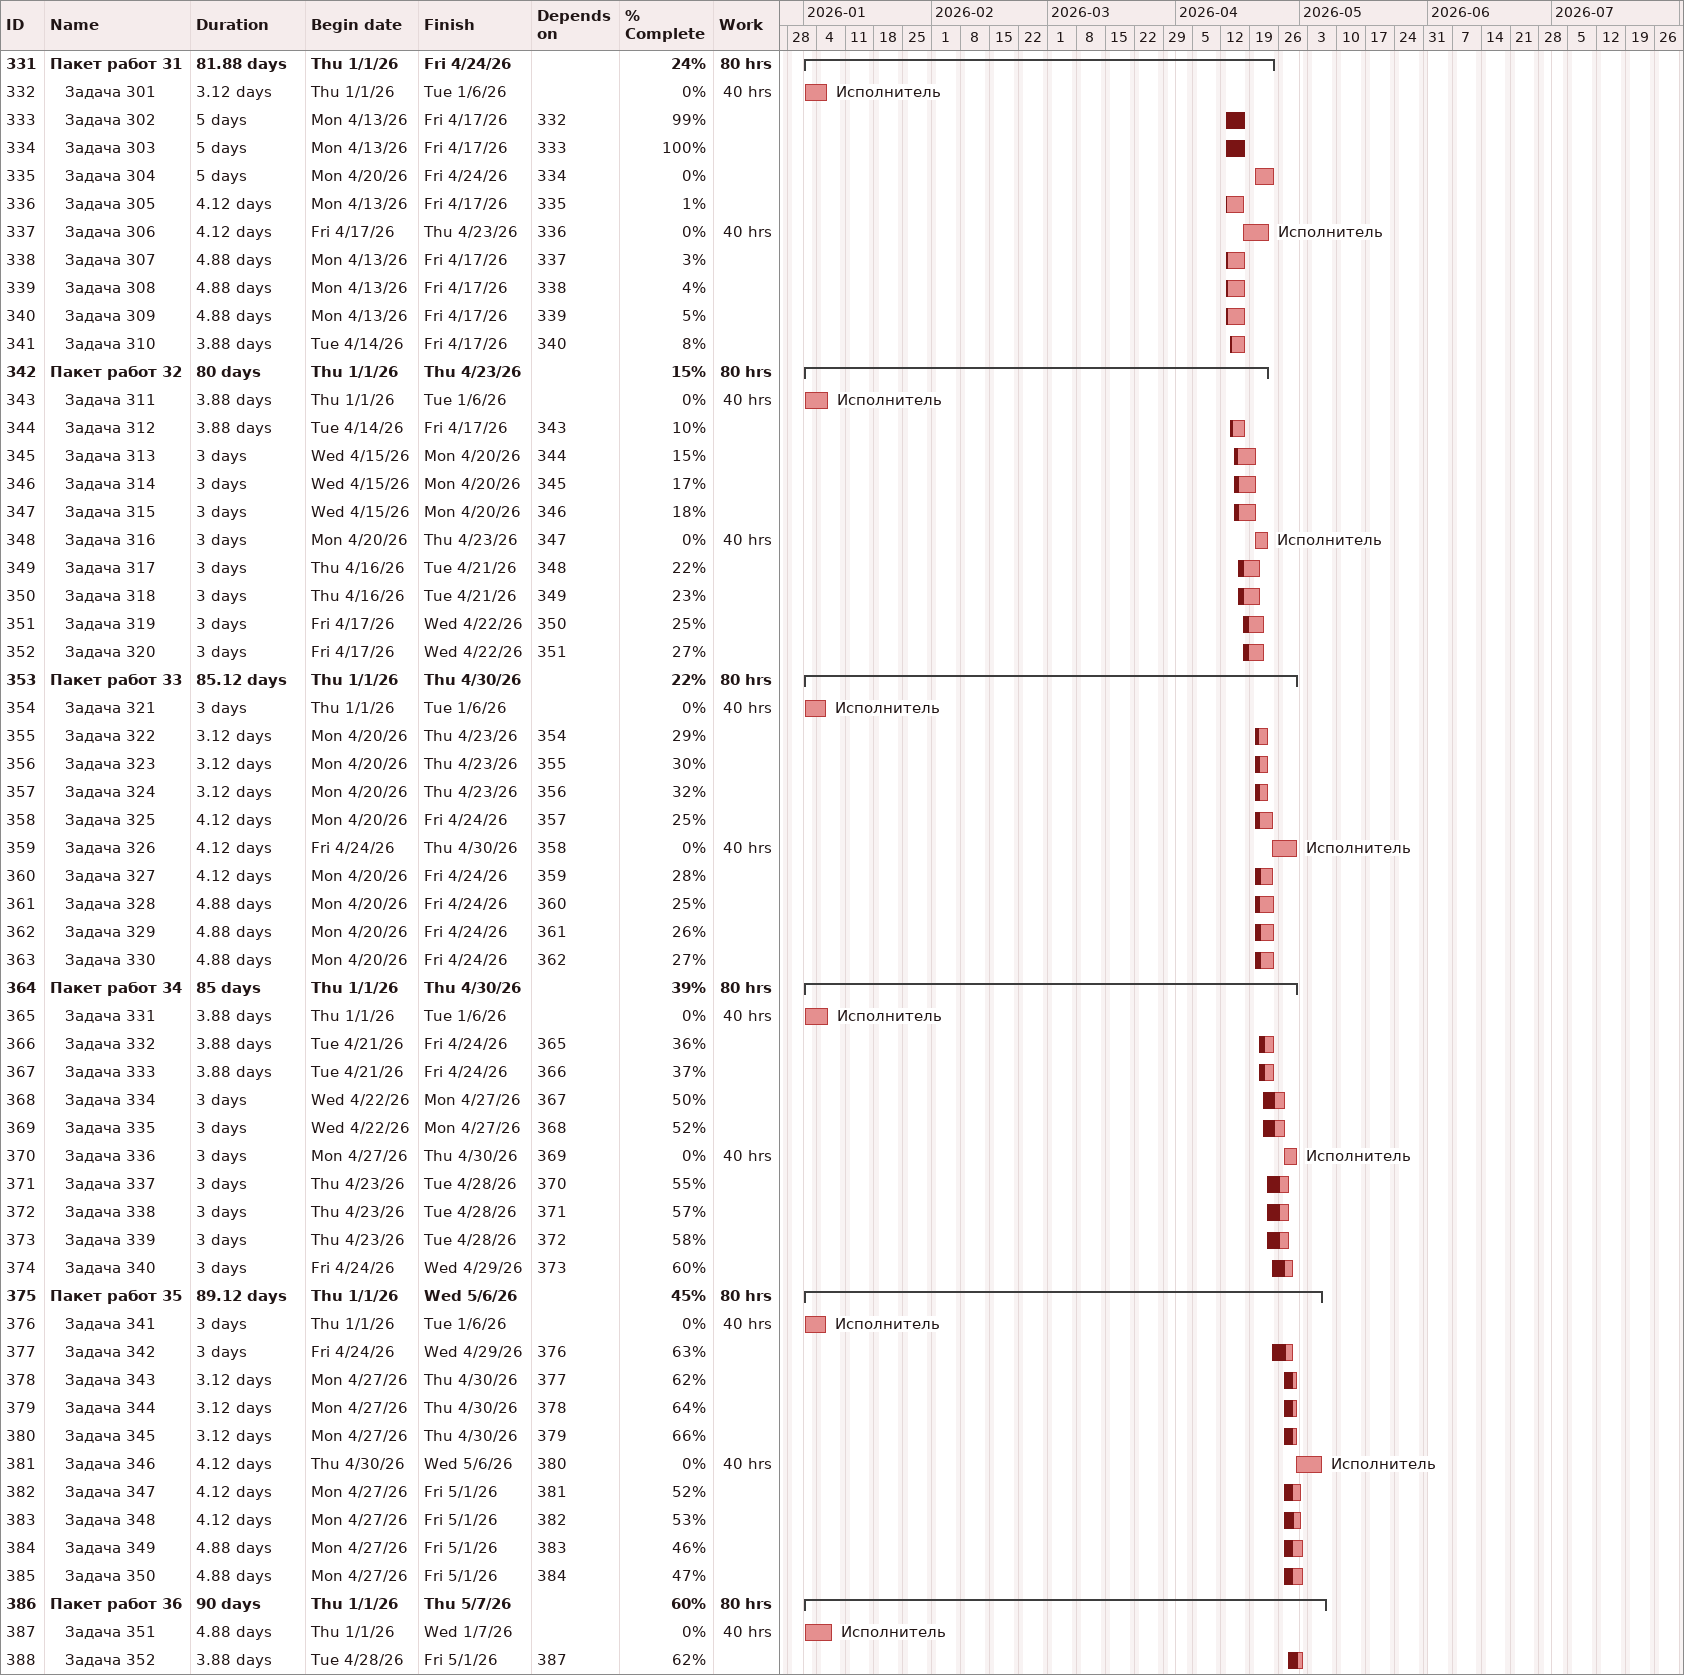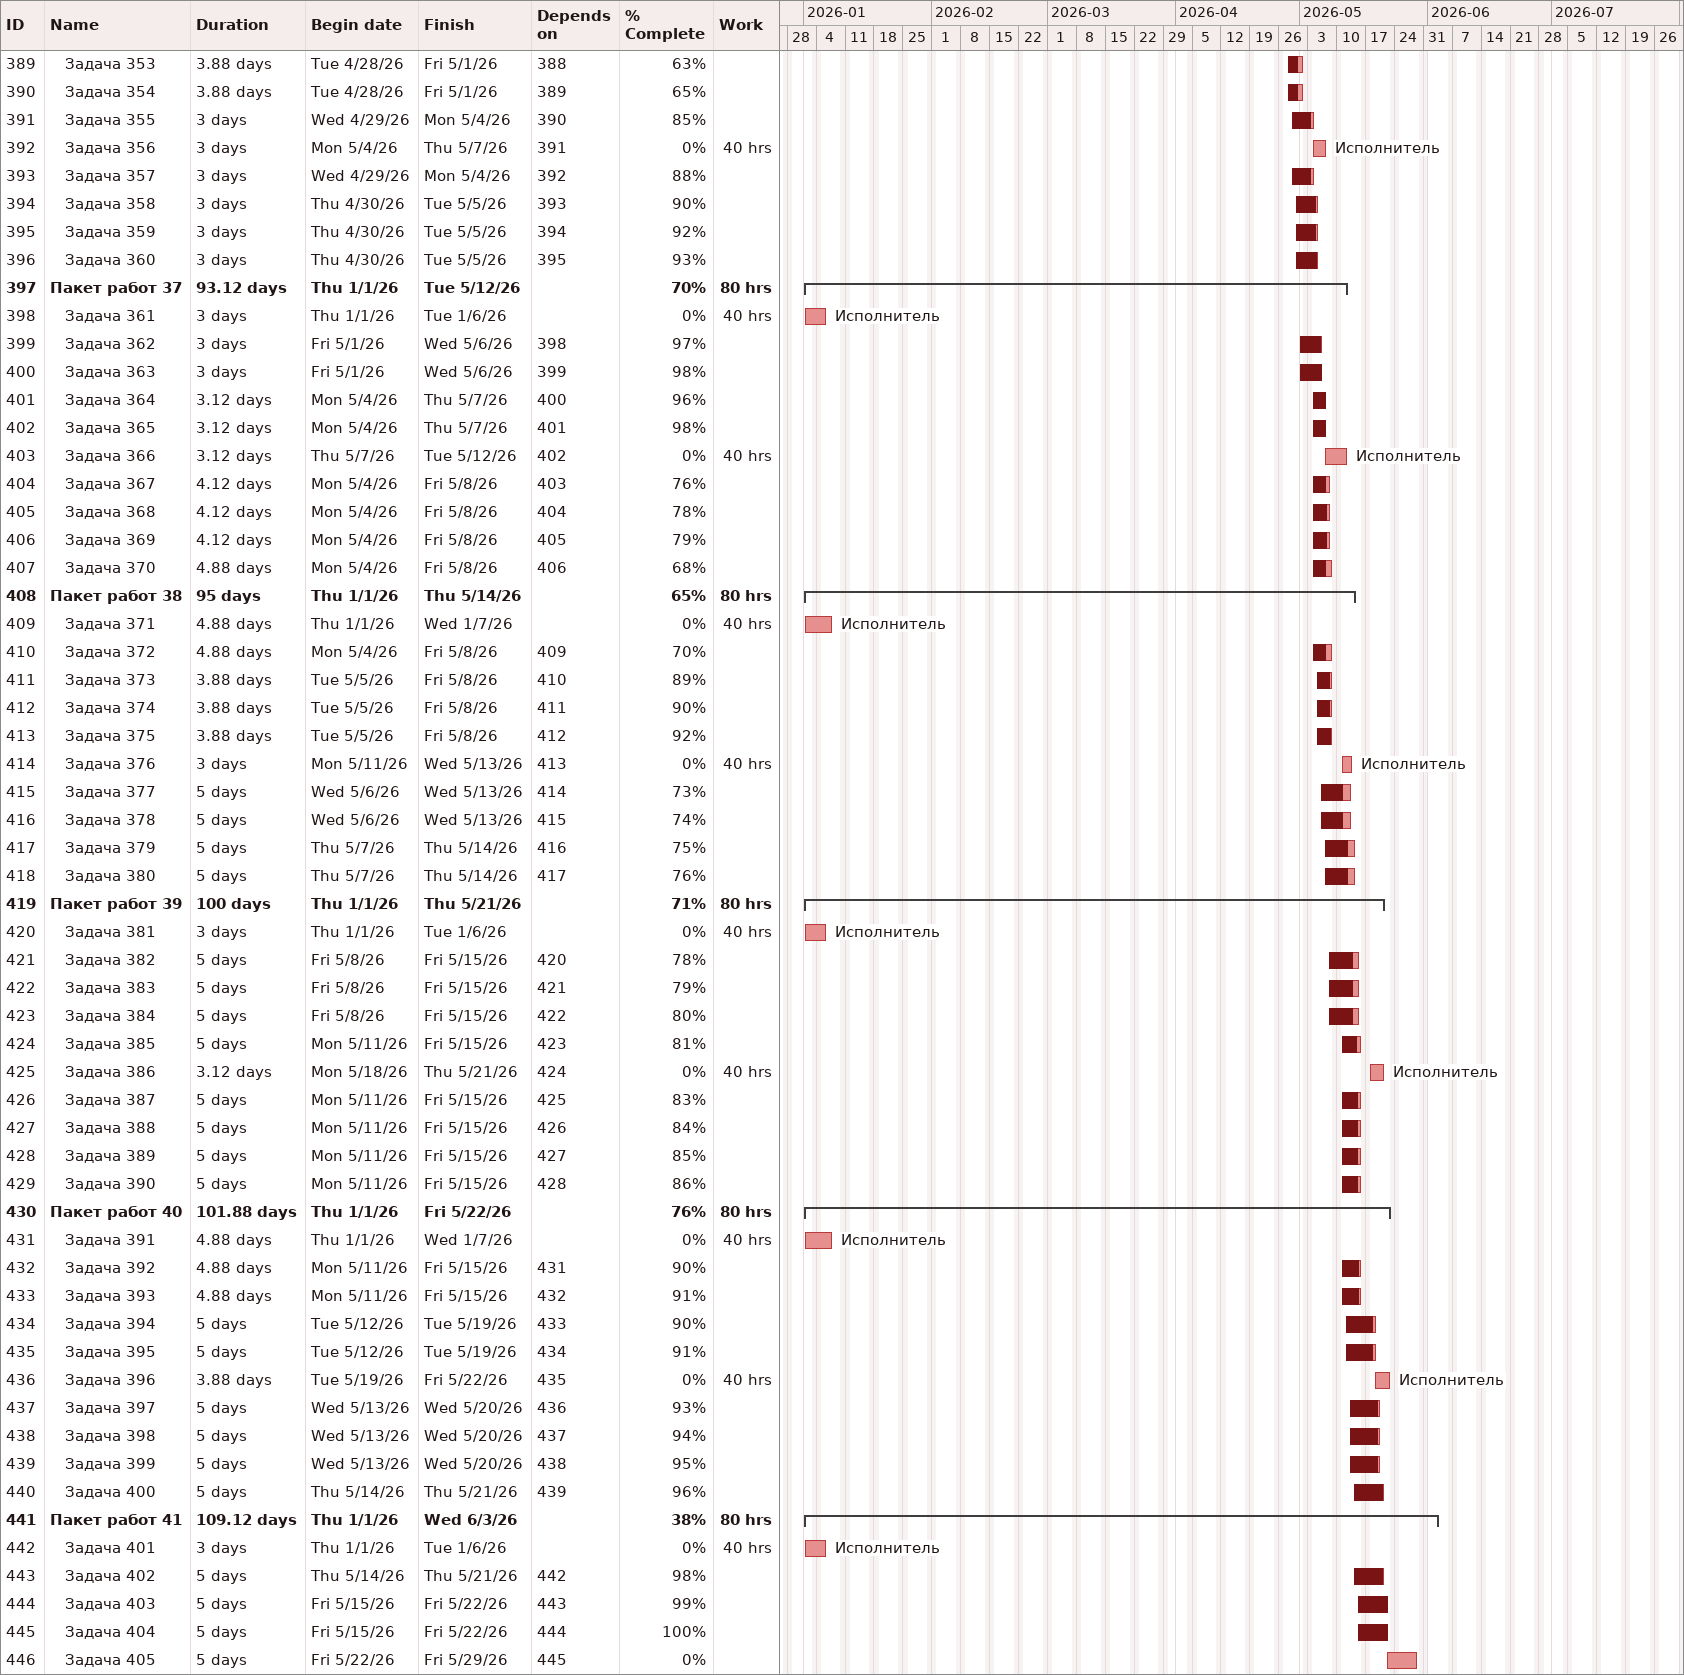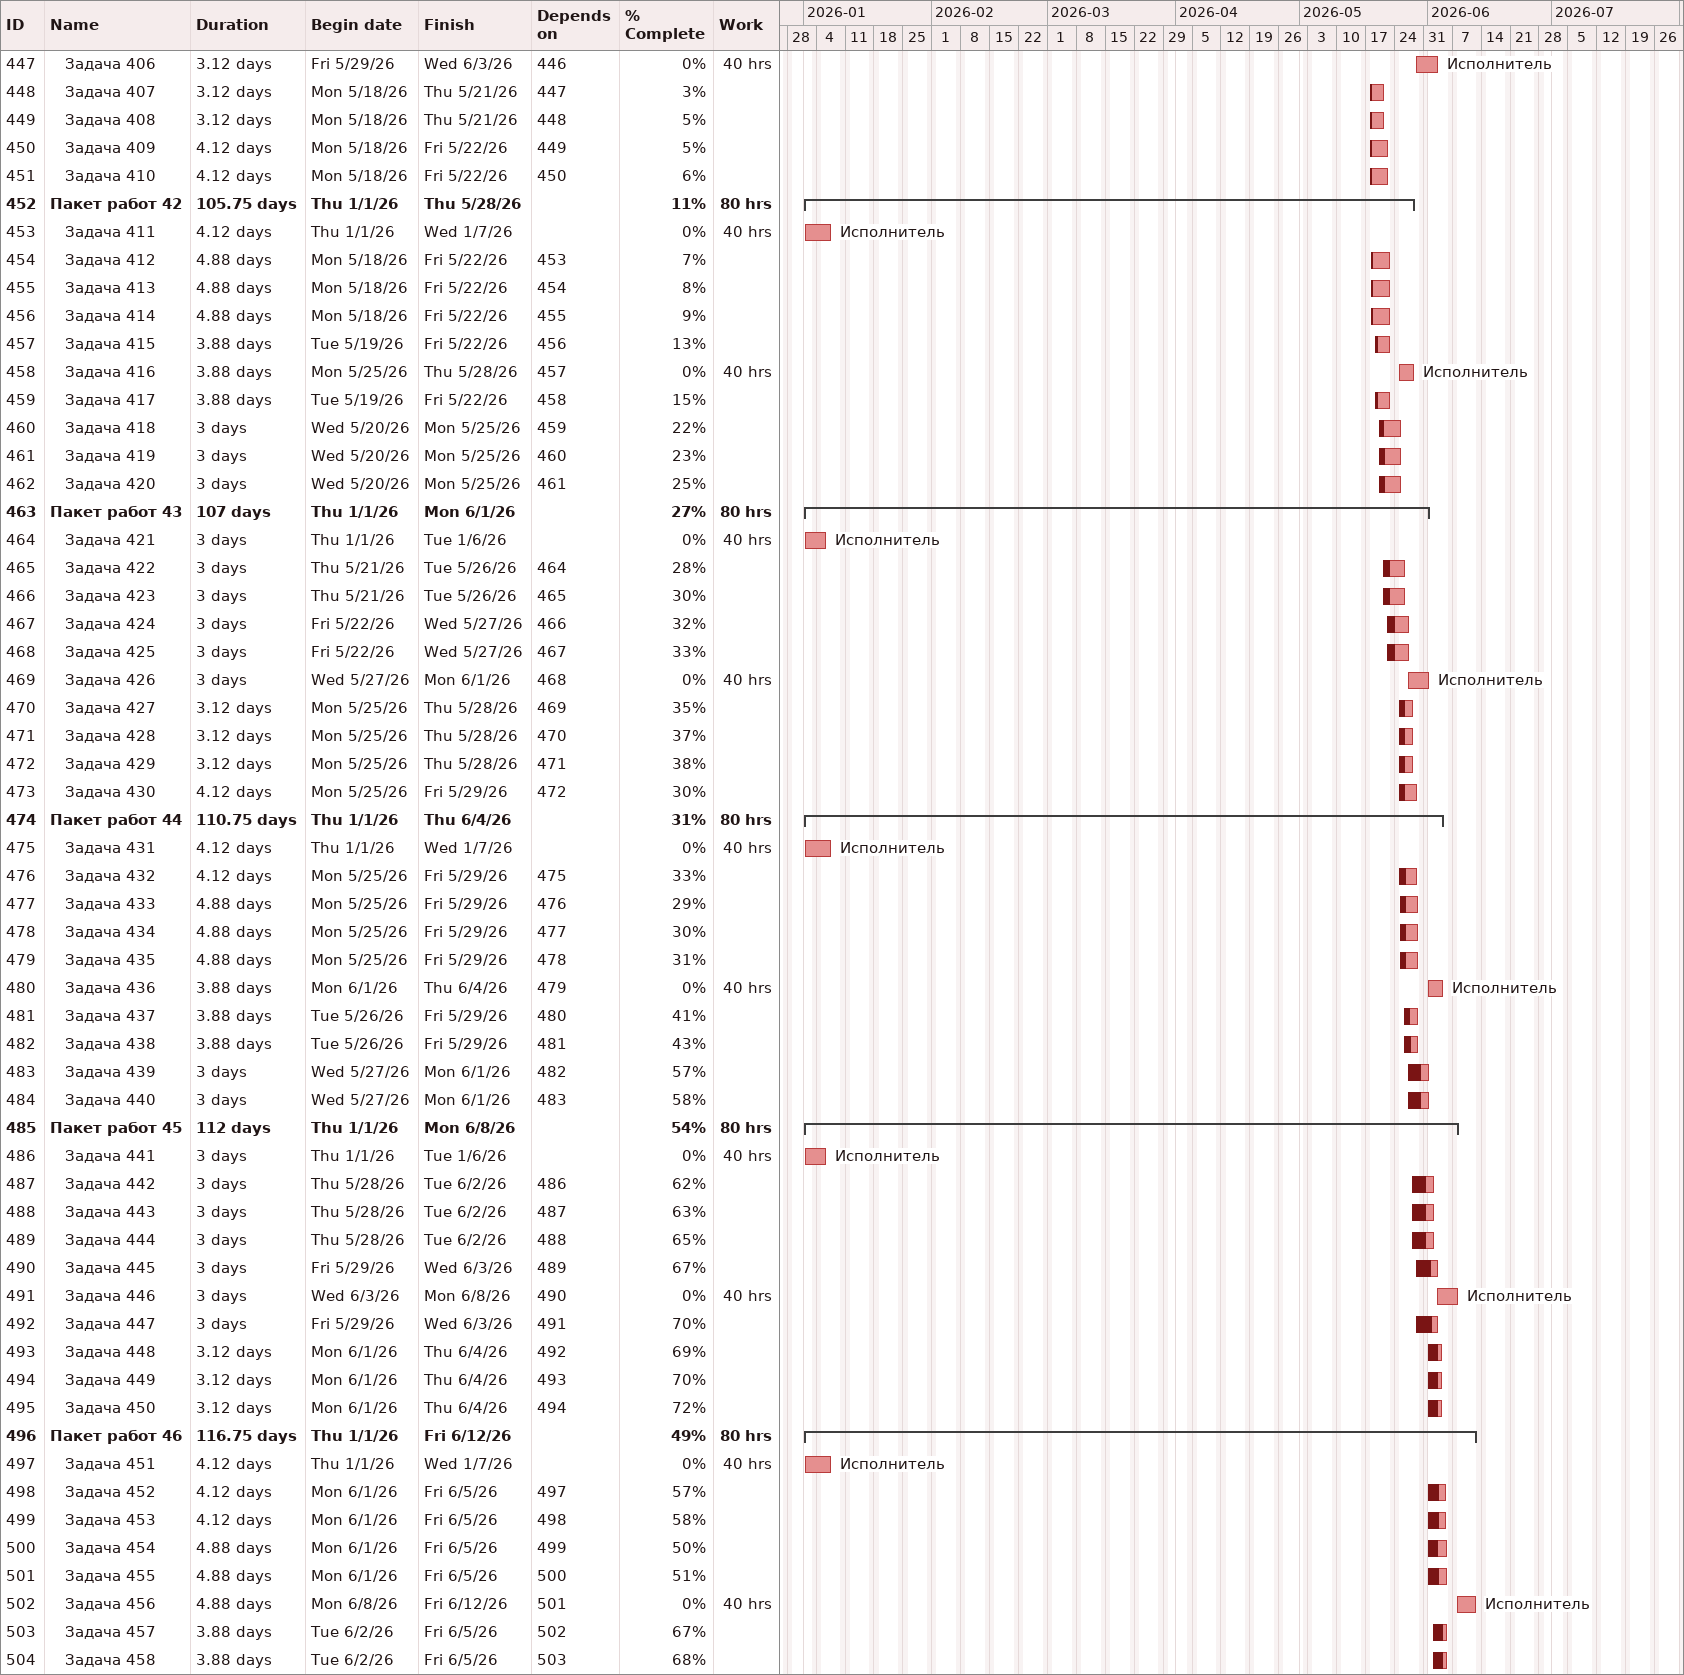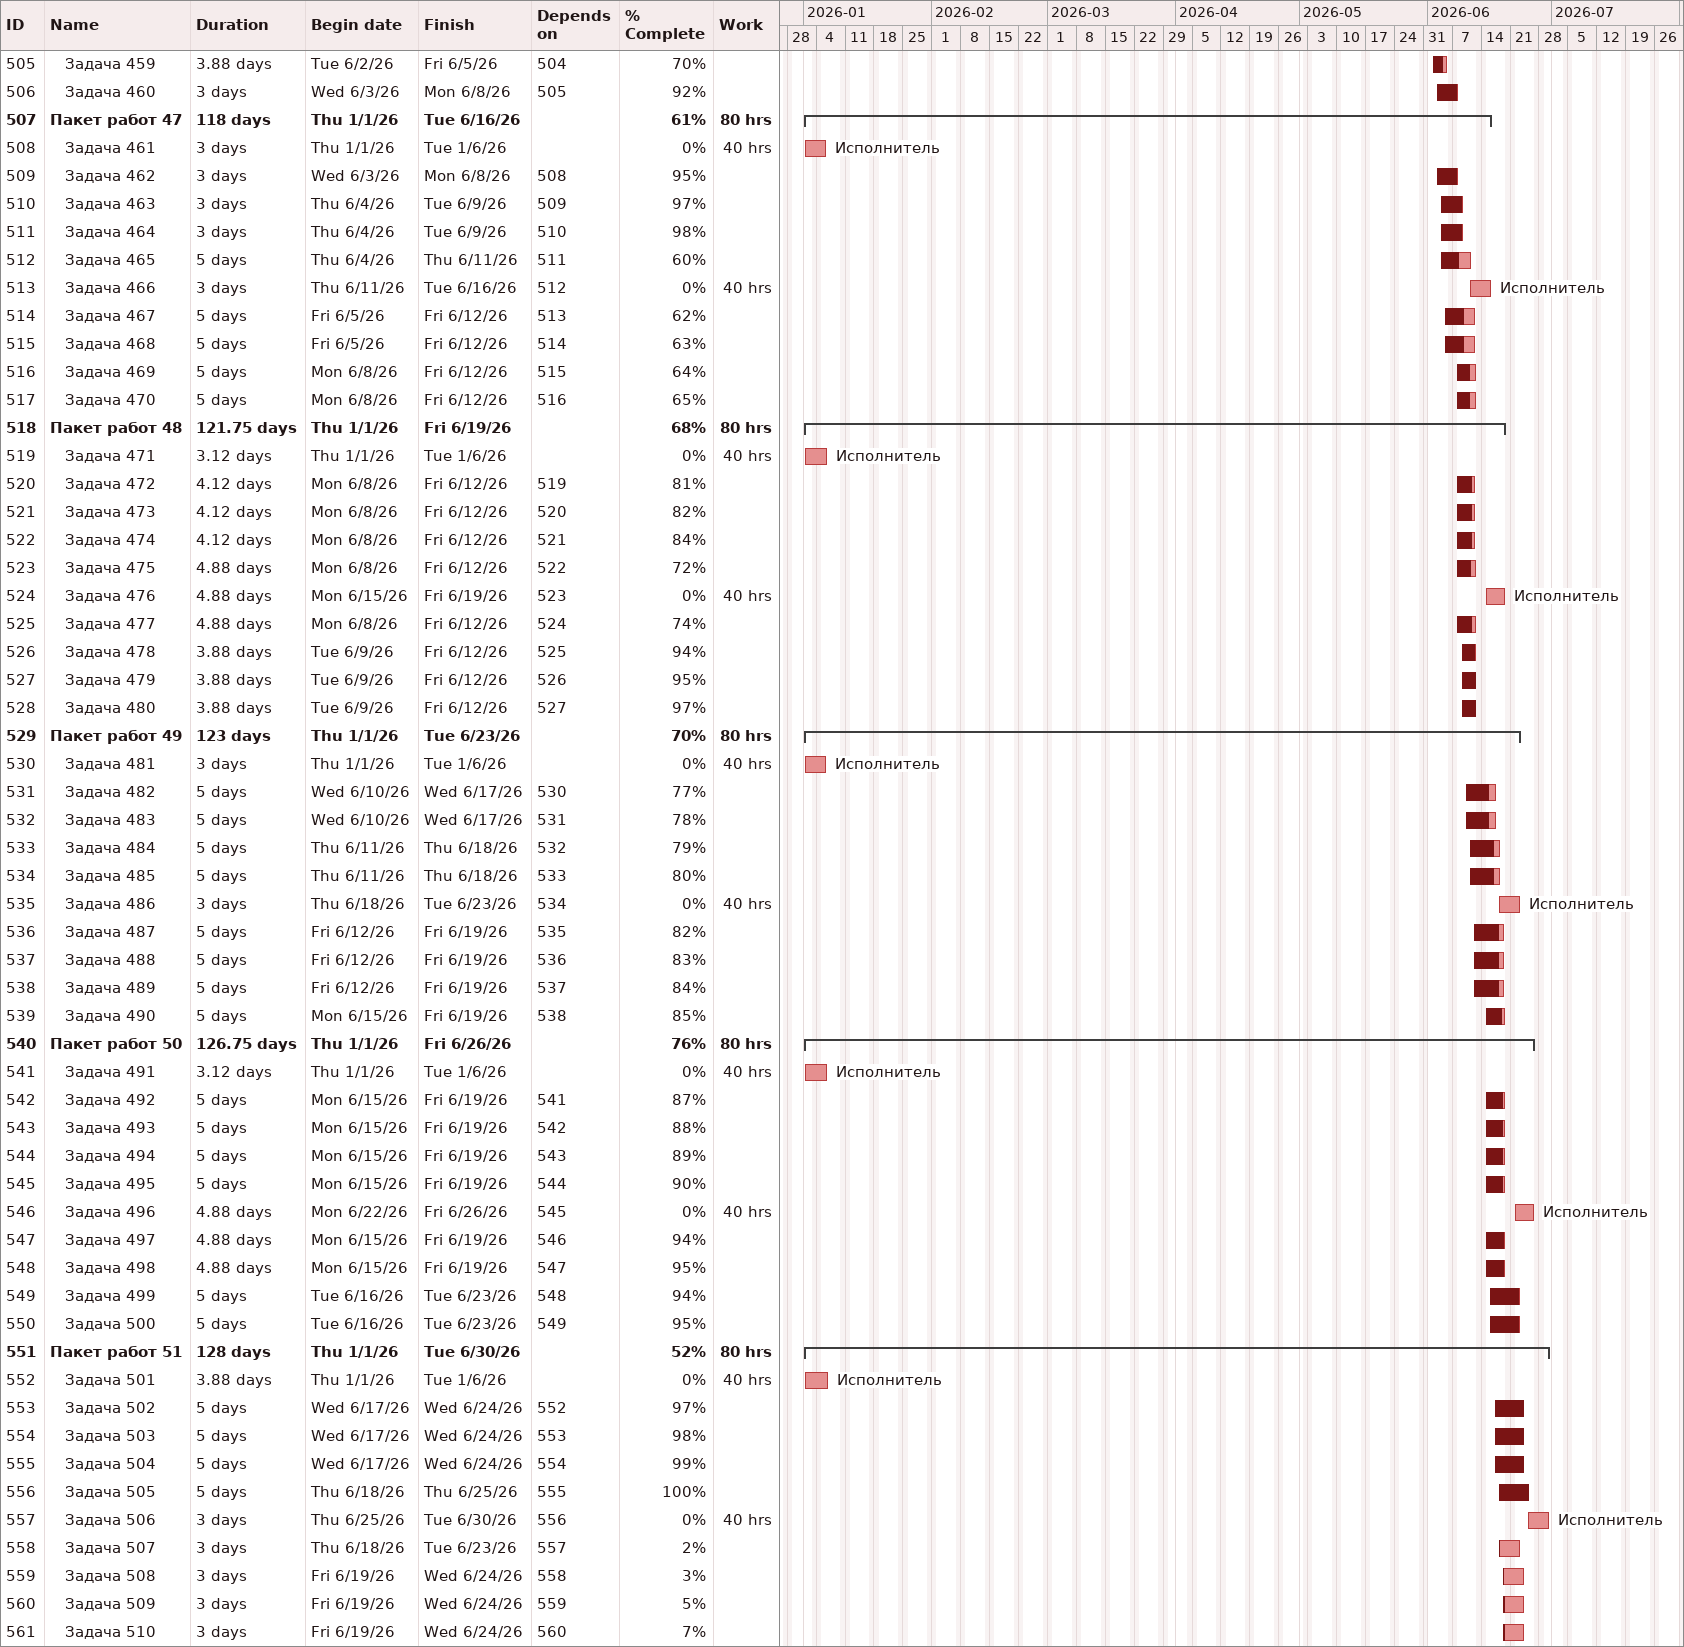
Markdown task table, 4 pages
| ID | Level | Task | Duration | Start | Finish | Predecessors | Resources | % complete | Work (h) |
|---|---|---|---|---|---|---|---|---|---|
| 331 | 1 | **Пакет работ 31** | 81.88d | 2026-01-01 | 2026-04-24 |  |  | 24 | 80 |
| 332 | 2 | Задача 301 | 3.12d | 2026-01-01 | 2026-01-06 |  | Исполнитель | 0 | 40 |
| 333 | 2 | Задача 302 | 5d | 2026-04-13 | 2026-04-17 | 332 |  | 99 |  |
| 334 | 2 | Задача 303 | 5d | 2026-04-13 | 2026-04-17 | 333 |  | 100 |  |
| 335 | 2 | Задача 304 | 5d | 2026-04-20 | 2026-04-24 | 334 |  | 0 |  |
| 336 | 2 | Задача 305 | 4.12d | 2026-04-13 | 2026-04-17 | 335 |  | 1 |  |
| 337 | 2 | Задача 306 | 4.12d | 2026-04-17 | 2026-04-23 | 336 | Исполнитель | 0 | 40 |
| 338 | 2 | Задача 307 | 4.88d | 2026-04-13 | 2026-04-17 | 337 |  | 3 |  |
| 339 | 2 | Задача 308 | 4.88d | 2026-04-13 | 2026-04-17 | 338 |  | 4 |  |
| 340 | 2 | Задача 309 | 4.88d | 2026-04-13 | 2026-04-17 | 339 |  | 5 |  |
| 341 | 2 | Задача 310 | 3.88d | 2026-04-14 | 2026-04-17 | 340 |  | 8 |  |
| 342 | 1 | **Пакет работ 32** | 80d | 2026-01-01 | 2026-04-23 |  |  | 15 | 80 |
| 343 | 2 | Задача 311 | 3.88d | 2026-01-01 | 2026-01-06 |  | Исполнитель | 0 | 40 |
| 344 | 2 | Задача 312 | 3.88d | 2026-04-14 | 2026-04-17 | 343 |  | 10 |  |
| 345 | 2 | Задача 313 | 3d | 2026-04-15 | 2026-04-20 | 344 |  | 15 |  |
| 346 | 2 | Задача 314 | 3d | 2026-04-15 | 2026-04-20 | 345 |  | 17 |  |
| 347 | 2 | Задача 315 | 3d | 2026-04-15 | 2026-04-20 | 346 |  | 18 |  |
| 348 | 2 | Задача 316 | 3d | 2026-04-20 | 2026-04-23 | 347 | Исполнитель | 0 | 40 |
| 349 | 2 | Задача 317 | 3d | 2026-04-16 | 2026-04-21 | 348 |  | 22 |  |
| 350 | 2 | Задача 318 | 3d | 2026-04-16 | 2026-04-21 | 349 |  | 23 |  |
| 351 | 2 | Задача 319 | 3d | 2026-04-17 | 2026-04-22 | 350 |  | 25 |  |
| 352 | 2 | Задача 320 | 3d | 2026-04-17 | 2026-04-22 | 351 |  | 27 |  |
| 353 | 1 | **Пакет работ 33** | 85.12d | 2026-01-01 | 2026-04-30 |  |  | 22 | 80 |
| 354 | 2 | Задача 321 | 3d | 2026-01-01 | 2026-01-06 |  | Исполнитель | 0 | 40 |
| 355 | 2 | Задача 322 | 3.12d | 2026-04-20 | 2026-04-23 | 354 |  | 29 |  |
| 356 | 2 | Задача 323 | 3.12d | 2026-04-20 | 2026-04-23 | 355 |  | 30 |  |
| 357 | 2 | Задача 324 | 3.12d | 2026-04-20 | 2026-04-23 | 356 |  | 32 |  |
| 358 | 2 | Задача 325 | 4.12d | 2026-04-20 | 2026-04-24 | 357 |  | 25 |  |
| 359 | 2 | Задача 326 | 4.12d | 2026-04-24 | 2026-04-30 | 358 | Исполнитель | 0 | 40 |
| 360 | 2 | Задача 327 | 4.12d | 2026-04-20 | 2026-04-24 | 359 |  | 28 |  |
| 361 | 2 | Задача 328 | 4.88d | 2026-04-20 | 2026-04-24 | 360 |  | 25 |  |
| 362 | 2 | Задача 329 | 4.88d | 2026-04-20 | 2026-04-24 | 361 |  | 26 |  |
| 363 | 2 | Задача 330 | 4.88d | 2026-04-20 | 2026-04-24 | 362 |  | 27 |  |
| 364 | 1 | **Пакет работ 34** | 85d | 2026-01-01 | 2026-04-30 |  |  | 39 | 80 |
| 365 | 2 | Задача 331 | 3.88d | 2026-01-01 | 2026-01-06 |  | Исполнитель | 0 | 40 |
| 366 | 2 | Задача 332 | 3.88d | 2026-04-21 | 2026-04-24 | 365 |  | 36 |  |
| 367 | 2 | Задача 333 | 3.88d | 2026-04-21 | 2026-04-24 | 366 |  | 37 |  |
| 368 | 2 | Задача 334 | 3d | 2026-04-22 | 2026-04-27 | 367 |  | 50 |  |
| 369 | 2 | Задача 335 | 3d | 2026-04-22 | 2026-04-27 | 368 |  | 52 |  |
| 370 | 2 | Задача 336 | 3d | 2026-04-27 | 2026-04-30 | 369 | Исполнитель | 0 | 40 |
| 371 | 2 | Задача 337 | 3d | 2026-04-23 | 2026-04-28 | 370 |  | 55 |  |
| 372 | 2 | Задача 338 | 3d | 2026-04-23 | 2026-04-28 | 371 |  | 57 |  |
| 373 | 2 | Задача 339 | 3d | 2026-04-23 | 2026-04-28 | 372 |  | 58 |  |
| 374 | 2 | Задача 340 | 3d | 2026-04-24 | 2026-04-29 | 373 |  | 60 |  |
| 375 | 1 | **Пакет работ 35** | 89.12d | 2026-01-01 | 2026-05-06 |  |  | 45 | 80 |
| 376 | 2 | Задача 341 | 3d | 2026-01-01 | 2026-01-06 |  | Исполнитель | 0 | 40 |
| 377 | 2 | Задача 342 | 3d | 2026-04-24 | 2026-04-29 | 376 |  | 63 |  |
| 378 | 2 | Задача 343 | 3.12d | 2026-04-27 | 2026-04-30 | 377 |  | 62 |  |
| 379 | 2 | Задача 344 | 3.12d | 2026-04-27 | 2026-04-30 | 378 |  | 64 |  |
| 380 | 2 | Задача 345 | 3.12d | 2026-04-27 | 2026-04-30 | 379 |  | 66 |  |
| 381 | 2 | Задача 346 | 4.12d | 2026-04-30 | 2026-05-06 | 380 | Исполнитель | 0 | 40 |
| 382 | 2 | Задача 347 | 4.12d | 2026-04-27 | 2026-05-01 | 381 |  | 52 |  |
| 383 | 2 | Задача 348 | 4.12d | 2026-04-27 | 2026-05-01 | 382 |  | 53 |  |
| 384 | 2 | Задача 349 | 4.88d | 2026-04-27 | 2026-05-01 | 383 |  | 46 |  |
| 385 | 2 | Задача 350 | 4.88d | 2026-04-27 | 2026-05-01 | 384 |  | 47 |  |
| 386 | 1 | **Пакет работ 36** | 90d | 2026-01-01 | 2026-05-07 |  |  | 60 | 80 |
| 387 | 2 | Задача 351 | 4.88d | 2026-01-01 | 2026-01-07 |  | Исполнитель | 0 | 40 |
| 388 | 2 | Задача 352 | 3.88d | 2026-04-28 | 2026-05-01 | 387 |  | 62 |  |
| 389 | 2 | Задача 353 | 3.88d | 2026-04-28 | 2026-05-01 | 388 |  | 63 |  |
| 390 | 2 | Задача 354 | 3.88d | 2026-04-28 | 2026-05-01 | 389 |  | 65 |  |
| 391 | 2 | Задача 355 | 3d | 2026-04-29 | 2026-05-04 | 390 |  | 85 |  |
| 392 | 2 | Задача 356 | 3d | 2026-05-04 | 2026-05-07 | 391 | Исполнитель | 0 | 40 |
| 393 | 2 | Задача 357 | 3d | 2026-04-29 | 2026-05-04 | 392 |  | 88 |  |
| 394 | 2 | Задача 358 | 3d | 2026-04-30 | 2026-05-05 | 393 |  | 90 |  |
| 395 | 2 | Задача 359 | 3d | 2026-04-30 | 2026-05-05 | 394 |  | 92 |  |
| 396 | 2 | Задача 360 | 3d | 2026-04-30 | 2026-05-05 | 395 |  | 93 |  |
| 397 | 1 | **Пакет работ 37** | 93.12d | 2026-01-01 | 2026-05-12 |  |  | 70 | 80 |
| 398 | 2 | Задача 361 | 3d | 2026-01-01 | 2026-01-06 |  | Исполнитель | 0 | 40 |
| 399 | 2 | Задача 362 | 3d | 2026-05-01 | 2026-05-06 | 398 |  | 97 |  |
| 400 | 2 | Задача 363 | 3d | 2026-05-01 | 2026-05-06 | 399 |  | 98 |  |
| 401 | 2 | Задача 364 | 3.12d | 2026-05-04 | 2026-05-07 | 400 |  | 96 |  |
| 402 | 2 | Задача 365 | 3.12d | 2026-05-04 | 2026-05-07 | 401 |  | 98 |  |
| 403 | 2 | Задача 366 | 3.12d | 2026-05-07 | 2026-05-12 | 402 | Исполнитель | 0 | 40 |
| 404 | 2 | Задача 367 | 4.12d | 2026-05-04 | 2026-05-08 | 403 |  | 76 |  |
| 405 | 2 | Задача 368 | 4.12d | 2026-05-04 | 2026-05-08 | 404 |  | 78 |  |
| 406 | 2 | Задача 369 | 4.12d | 2026-05-04 | 2026-05-08 | 405 |  | 79 |  |
| 407 | 2 | Задача 370 | 4.88d | 2026-05-04 | 2026-05-08 | 406 |  | 68 |  |
| 408 | 1 | **Пакет работ 38** | 95d | 2026-01-01 | 2026-05-14 |  |  | 65 | 80 |
| 409 | 2 | Задача 371 | 4.88d | 2026-01-01 | 2026-01-07 |  | Исполнитель | 0 | 40 |
| 410 | 2 | Задача 372 | 4.88d | 2026-05-04 | 2026-05-08 | 409 |  | 70 |  |
| 411 | 2 | Задача 373 | 3.88d | 2026-05-05 | 2026-05-08 | 410 |  | 89 |  |
| 412 | 2 | Задача 374 | 3.88d | 2026-05-05 | 2026-05-08 | 411 |  | 90 |  |
| 413 | 2 | Задача 375 | 3.88d | 2026-05-05 | 2026-05-08 | 412 |  | 92 |  |
| 414 | 2 | Задача 376 | 3d | 2026-05-11 | 2026-05-13 | 413 | Исполнитель | 0 | 40 |
| 415 | 2 | Задача 377 | 5d | 2026-05-06 | 2026-05-13 | 414 |  | 73 |  |
| 416 | 2 | Задача 378 | 5d | 2026-05-06 | 2026-05-13 | 415 |  | 74 |  |
| 417 | 2 | Задача 379 | 5d | 2026-05-07 | 2026-05-14 | 416 |  | 75 |  |
| 418 | 2 | Задача 380 | 5d | 2026-05-07 | 2026-05-14 | 417 |  | 76 |  |
| 419 | 1 | **Пакет работ 39** | 100d | 2026-01-01 | 2026-05-21 |  |  | 71 | 80 |
| 420 | 2 | Задача 381 | 3d | 2026-01-01 | 2026-01-06 |  | Исполнитель | 0 | 40 |
| 421 | 2 | Задача 382 | 5d | 2026-05-08 | 2026-05-15 | 420 |  | 78 |  |
| 422 | 2 | Задача 383 | 5d | 2026-05-08 | 2026-05-15 | 421 |  | 79 |  |
| 423 | 2 | Задача 384 | 5d | 2026-05-08 | 2026-05-15 | 422 |  | 80 |  |
| 424 | 2 | Задача 385 | 5d | 2026-05-11 | 2026-05-15 | 423 |  | 81 |  |
| 425 | 2 | Задача 386 | 3.12d | 2026-05-18 | 2026-05-21 | 424 | Исполнитель | 0 | 40 |
| 426 | 2 | Задача 387 | 5d | 2026-05-11 | 2026-05-15 | 425 |  | 83 |  |
| 427 | 2 | Задача 388 | 5d | 2026-05-11 | 2026-05-15 | 426 |  | 84 |  |
| 428 | 2 | Задача 389 | 5d | 2026-05-11 | 2026-05-15 | 427 |  | 85 |  |
| 429 | 2 | Задача 390 | 5d | 2026-05-11 | 2026-05-15 | 428 |  | 86 |  |
| 430 | 1 | **Пакет работ 40** | 101.88d | 2026-01-01 | 2026-05-22 |  |  | 76 | 80 |
| 431 | 2 | Задача 391 | 4.88d | 2026-01-01 | 2026-01-07 |  | Исполнитель | 0 | 40 |
| 432 | 2 | Задача 392 | 4.88d | 2026-05-11 | 2026-05-15 | 431 |  | 90 |  |
| 433 | 2 | Задача 393 | 4.88d | 2026-05-11 | 2026-05-15 | 432 |  | 91 |  |
| 434 | 2 | Задача 394 | 5d | 2026-05-12 | 2026-05-19 | 433 |  | 90 |  |
| 435 | 2 | Задача 395 | 5d | 2026-05-12 | 2026-05-19 | 434 |  | 91 |  |
| 436 | 2 | Задача 396 | 3.88d | 2026-05-19 | 2026-05-22 | 435 | Исполнитель | 0 | 40 |
| 437 | 2 | Задача 397 | 5d | 2026-05-13 | 2026-05-20 | 436 |  | 93 |  |
| 438 | 2 | Задача 398 | 5d | 2026-05-13 | 2026-05-20 | 437 |  | 94 |  |
| 439 | 2 | Задача 399 | 5d | 2026-05-13 | 2026-05-20 | 438 |  | 95 |  |
| 440 | 2 | Задача 400 | 5d | 2026-05-14 | 2026-05-21 | 439 |  | 96 |  |
| 441 | 1 | **Пакет работ 41** | 109.12d | 2026-01-01 | 2026-06-03 |  |  | 38 | 80 |
| 442 | 2 | Задача 401 | 3d | 2026-01-01 | 2026-01-06 |  | Исполнитель | 0 | 40 |
| 443 | 2 | Задача 402 | 5d | 2026-05-14 | 2026-05-21 | 442 |  | 98 |  |
| 444 | 2 | Задача 403 | 5d | 2026-05-15 | 2026-05-22 | 443 |  | 99 |  |
| 445 | 2 | Задача 404 | 5d | 2026-05-15 | 2026-05-22 | 444 |  | 100 |  |
| 446 | 2 | Задача 405 | 5d | 2026-05-22 | 2026-05-29 | 445 |  | 0 |  |
| 447 | 2 | Задача 406 | 3.12d | 2026-05-29 | 2026-06-03 | 446 | Исполнитель | 0 | 40 |
| 448 | 2 | Задача 407 | 3.12d | 2026-05-18 | 2026-05-21 | 447 |  | 3 |  |
| 449 | 2 | Задача 408 | 3.12d | 2026-05-18 | 2026-05-21 | 448 |  | 5 |  |
| 450 | 2 | Задача 409 | 4.12d | 2026-05-18 | 2026-05-22 | 449 |  | 5 |  |
| 451 | 2 | Задача 410 | 4.12d | 2026-05-18 | 2026-05-22 | 450 |  | 6 |  |
| 452 | 1 | **Пакет работ 42** | 105.75d | 2026-01-01 | 2026-05-28 |  |  | 11 | 80 |
| 453 | 2 | Задача 411 | 4.12d | 2026-01-01 | 2026-01-07 |  | Исполнитель | 0 | 40 |
| 454 | 2 | Задача 412 | 4.88d | 2026-05-18 | 2026-05-22 | 453 |  | 7 |  |
| 455 | 2 | Задача 413 | 4.88d | 2026-05-18 | 2026-05-22 | 454 |  | 8 |  |
| 456 | 2 | Задача 414 | 4.88d | 2026-05-18 | 2026-05-22 | 455 |  | 9 |  |
| 457 | 2 | Задача 415 | 3.88d | 2026-05-19 | 2026-05-22 | 456 |  | 13 |  |
| 458 | 2 | Задача 416 | 3.88d | 2026-05-25 | 2026-05-28 | 457 | Исполнитель | 0 | 40 |
| 459 | 2 | Задача 417 | 3.88d | 2026-05-19 | 2026-05-22 | 458 |  | 15 |  |
| 460 | 2 | Задача 418 | 3d | 2026-05-20 | 2026-05-25 | 459 |  | 22 |  |
| 461 | 2 | Задача 419 | 3d | 2026-05-20 | 2026-05-25 | 460 |  | 23 |  |
| 462 | 2 | Задача 420 | 3d | 2026-05-20 | 2026-05-25 | 461 |  | 25 |  |
| 463 | 1 | **Пакет работ 43** | 107d | 2026-01-01 | 2026-06-01 |  |  | 27 | 80 |
| 464 | 2 | Задача 421 | 3d | 2026-01-01 | 2026-01-06 |  | Исполнитель | 0 | 40 |
| 465 | 2 | Задача 422 | 3d | 2026-05-21 | 2026-05-26 | 464 |  | 28 |  |
| 466 | 2 | Задача 423 | 3d | 2026-05-21 | 2026-05-26 | 465 |  | 30 |  |
| 467 | 2 | Задача 424 | 3d | 2026-05-22 | 2026-05-27 | 466 |  | 32 |  |
| 468 | 2 | Задача 425 | 3d | 2026-05-22 | 2026-05-27 | 467 |  | 33 |  |
| 469 | 2 | Задача 426 | 3d | 2026-05-27 | 2026-06-01 | 468 | Исполнитель | 0 | 40 |
| 470 | 2 | Задача 427 | 3.12d | 2026-05-25 | 2026-05-28 | 469 |  | 35 |  |
| 471 | 2 | Задача 428 | 3.12d | 2026-05-25 | 2026-05-28 | 470 |  | 37 |  |
| 472 | 2 | Задача 429 | 3.12d | 2026-05-25 | 2026-05-28 | 471 |  | 38 |  |
| 473 | 2 | Задача 430 | 4.12d | 2026-05-25 | 2026-05-29 | 472 |  | 30 |  |
| 474 | 1 | **Пакет работ 44** | 110.75d | 2026-01-01 | 2026-06-04 |  |  | 31 | 80 |
| 475 | 2 | Задача 431 | 4.12d | 2026-01-01 | 2026-01-07 |  | Исполнитель | 0 | 40 |
| 476 | 2 | Задача 432 | 4.12d | 2026-05-25 | 2026-05-29 | 475 |  | 33 |  |
| 477 | 2 | Задача 433 | 4.88d | 2026-05-25 | 2026-05-29 | 476 |  | 29 |  |
| 478 | 2 | Задача 434 | 4.88d | 2026-05-25 | 2026-05-29 | 477 |  | 30 |  |
| 479 | 2 | Задача 435 | 4.88d | 2026-05-25 | 2026-05-29 | 478 |  | 31 |  |
| 480 | 2 | Задача 436 | 3.88d | 2026-06-01 | 2026-06-04 | 479 | Исполнитель | 0 | 40 |
| 481 | 2 | Задача 437 | 3.88d | 2026-05-26 | 2026-05-29 | 480 |  | 41 |  |
| 482 | 2 | Задача 438 | 3.88d | 2026-05-26 | 2026-05-29 | 481 |  | 43 |  |
| 483 | 2 | Задача 439 | 3d | 2026-05-27 | 2026-06-01 | 482 |  | 57 |  |
| 484 | 2 | Задача 440 | 3d | 2026-05-27 | 2026-06-01 | 483 |  | 58 |  |
| 485 | 1 | **Пакет работ 45** | 112d | 2026-01-01 | 2026-06-08 |  |  | 54 | 80 |
| 486 | 2 | Задача 441 | 3d | 2026-01-01 | 2026-01-06 |  | Исполнитель | 0 | 40 |
| 487 | 2 | Задача 442 | 3d | 2026-05-28 | 2026-06-02 | 486 |  | 62 |  |
| 488 | 2 | Задача 443 | 3d | 2026-05-28 | 2026-06-02 | 487 |  | 63 |  |
| 489 | 2 | Задача 444 | 3d | 2026-05-28 | 2026-06-02 | 488 |  | 65 |  |
| 490 | 2 | Задача 445 | 3d | 2026-05-29 | 2026-06-03 | 489 |  | 67 |  |
| 491 | 2 | Задача 446 | 3d | 2026-06-03 | 2026-06-08 | 490 | Исполнитель | 0 | 40 |
| 492 | 2 | Задача 447 | 3d | 2026-05-29 | 2026-06-03 | 491 |  | 70 |  |
| 493 | 2 | Задача 448 | 3.12d | 2026-06-01 | 2026-06-04 | 492 |  | 69 |  |
| 494 | 2 | Задача 449 | 3.12d | 2026-06-01 | 2026-06-04 | 493 |  | 70 |  |
| 495 | 2 | Задача 450 | 3.12d | 2026-06-01 | 2026-06-04 | 494 |  | 72 |  |
| 496 | 1 | **Пакет работ 46** | 116.75d | 2026-01-01 | 2026-06-12 |  |  | 49 | 80 |
| 497 | 2 | Задача 451 | 4.12d | 2026-01-01 | 2026-01-07 |  | Исполнитель | 0 | 40 |
| 498 | 2 | Задача 452 | 4.12d | 2026-06-01 | 2026-06-05 | 497 |  | 57 |  |
| 499 | 2 | Задача 453 | 4.12d | 2026-06-01 | 2026-06-05 | 498 |  | 58 |  |
| 500 | 2 | Задача 454 | 4.88d | 2026-06-01 | 2026-06-05 | 499 |  | 50 |  |
| 501 | 2 | Задача 455 | 4.88d | 2026-06-01 | 2026-06-05 | 500 |  | 51 |  |
| 502 | 2 | Задача 456 | 4.88d | 2026-06-08 | 2026-06-12 | 501 | Исполнитель | 0 | 40 |
| 503 | 2 | Задача 457 | 3.88d | 2026-06-02 | 2026-06-05 | 502 |  | 67 |  |
| 504 | 2 | Задача 458 | 3.88d | 2026-06-02 | 2026-06-05 | 503 |  | 68 |  |
| 505 | 2 | Задача 459 | 3.88d | 2026-06-02 | 2026-06-05 | 504 |  | 70 |  |
| 506 | 2 | Задача 460 | 3d | 2026-06-03 | 2026-06-08 | 505 |  | 92 |  |
| 507 | 1 | **Пакет работ 47** | 118d | 2026-01-01 | 2026-06-16 |  |  | 61 | 80 |
| 508 | 2 | Задача 461 | 3d | 2026-01-01 | 2026-01-06 |  | Исполнитель | 0 | 40 |
| 509 | 2 | Задача 462 | 3d | 2026-06-03 | 2026-06-08 | 508 |  | 95 |  |
| 510 | 2 | Задача 463 | 3d | 2026-06-04 | 2026-06-09 | 509 |  | 97 |  |
| 511 | 2 | Задача 464 | 3d | 2026-06-04 | 2026-06-09 | 510 |  | 98 |  |
| 512 | 2 | Задача 465 | 5d | 2026-06-04 | 2026-06-11 | 511 |  | 60 |  |
| 513 | 2 | Задача 466 | 3d | 2026-06-11 | 2026-06-16 | 512 | Исполнитель | 0 | 40 |
| 514 | 2 | Задача 467 | 5d | 2026-06-05 | 2026-06-12 | 513 |  | 62 |  |
| 515 | 2 | Задача 468 | 5d | 2026-06-05 | 2026-06-12 | 514 |  | 63 |  |
| 516 | 2 | Задача 469 | 5d | 2026-06-08 | 2026-06-12 | 515 |  | 64 |  |
| 517 | 2 | Задача 470 | 5d | 2026-06-08 | 2026-06-12 | 516 |  | 65 |  |
| 518 | 1 | **Пакет работ 48** | 121.75d | 2026-01-01 | 2026-06-19 |  |  | 68 | 80 |
| 519 | 2 | Задача 471 | 3.12d | 2026-01-01 | 2026-01-06 |  | Исполнитель | 0 | 40 |
| 520 | 2 | Задача 472 | 4.12d | 2026-06-08 | 2026-06-12 | 519 |  | 81 |  |
| 521 | 2 | Задача 473 | 4.12d | 2026-06-08 | 2026-06-12 | 520 |  | 82 |  |
| 522 | 2 | Задача 474 | 4.12d | 2026-06-08 | 2026-06-12 | 521 |  | 84 |  |
| 523 | 2 | Задача 475 | 4.88d | 2026-06-08 | 2026-06-12 | 522 |  | 72 |  |
| 524 | 2 | Задача 476 | 4.88d | 2026-06-15 | 2026-06-19 | 523 | Исполнитель | 0 | 40 |
| 525 | 2 | Задача 477 | 4.88d | 2026-06-08 | 2026-06-12 | 524 |  | 74 |  |
| 526 | 2 | Задача 478 | 3.88d | 2026-06-09 | 2026-06-12 | 525 |  | 94 |  |
| 527 | 2 | Задача 479 | 3.88d | 2026-06-09 | 2026-06-12 | 526 |  | 95 |  |
| 528 | 2 | Задача 480 | 3.88d | 2026-06-09 | 2026-06-12 | 527 |  | 97 |  |
| 529 | 1 | **Пакет работ 49** | 123d | 2026-01-01 | 2026-06-23 |  |  | 70 | 80 |
| 530 | 2 | Задача 481 | 3d | 2026-01-01 | 2026-01-06 |  | Исполнитель | 0 | 40 |
| 531 | 2 | Задача 482 | 5d | 2026-06-10 | 2026-06-17 | 530 |  | 77 |  |
| 532 | 2 | Задача 483 | 5d | 2026-06-10 | 2026-06-17 | 531 |  | 78 |  |
| 533 | 2 | Задача 484 | 5d | 2026-06-11 | 2026-06-18 | 532 |  | 79 |  |
| 534 | 2 | Задача 485 | 5d | 2026-06-11 | 2026-06-18 | 533 |  | 80 |  |
| 535 | 2 | Задача 486 | 3d | 2026-06-18 | 2026-06-23 | 534 | Исполнитель | 0 | 40 |
| 536 | 2 | Задача 487 | 5d | 2026-06-12 | 2026-06-19 | 535 |  | 82 |  |
| 537 | 2 | Задача 488 | 5d | 2026-06-12 | 2026-06-19 | 536 |  | 83 |  |
| 538 | 2 | Задача 489 | 5d | 2026-06-12 | 2026-06-19 | 537 |  | 84 |  |
| 539 | 2 | Задача 490 | 5d | 2026-06-15 | 2026-06-19 | 538 |  | 85 |  |
| 540 | 1 | **Пакет работ 50** | 126.75d | 2026-01-01 | 2026-06-26 |  |  | 76 | 80 |
| 541 | 2 | Задача 491 | 3.12d | 2026-01-01 | 2026-01-06 |  | Исполнитель | 0 | 40 |
| 542 | 2 | Задача 492 | 5d | 2026-06-15 | 2026-06-19 | 541 |  | 87 |  |
| 543 | 2 | Задача 493 | 5d | 2026-06-15 | 2026-06-19 | 542 |  | 88 |  |
| 544 | 2 | Задача 494 | 5d | 2026-06-15 | 2026-06-19 | 543 |  | 89 |  |
| 545 | 2 | Задача 495 | 5d | 2026-06-15 | 2026-06-19 | 544 |  | 90 |  |
| 546 | 2 | Задача 496 | 4.88d | 2026-06-22 | 2026-06-26 | 545 | Исполнитель | 0 | 40 |
| 547 | 2 | Задача 497 | 4.88d | 2026-06-15 | 2026-06-19 | 546 |  | 94 |  |
| 548 | 2 | Задача 498 | 4.88d | 2026-06-15 | 2026-06-19 | 547 |  | 95 |  |
| 549 | 2 | Задача 499 | 5d | 2026-06-16 | 2026-06-23 | 548 |  | 94 |  |
| 550 | 2 | Задача 500 | 5d | 2026-06-16 | 2026-06-23 | 549 |  | 95 |  |
| 551 | 1 | **Пакет работ 51** | 128d | 2026-01-01 | 2026-06-30 |  |  | 52 | 80 |
| 552 | 2 | Задача 501 | 3.88d | 2026-01-01 | 2026-01-06 |  | Исполнитель | 0 | 40 |
| 553 | 2 | Задача 502 | 5d | 2026-06-17 | 2026-06-24 | 552 |  | 97 |  |
| 554 | 2 | Задача 503 | 5d | 2026-06-17 | 2026-06-24 | 553 |  | 98 |  |
| 555 | 2 | Задача 504 | 5d | 2026-06-17 | 2026-06-24 | 554 |  | 99 |  |
| 556 | 2 | Задача 505 | 5d | 2026-06-18 | 2026-06-25 | 555 |  | 100 |  |
| 557 | 2 | Задача 506 | 3d | 2026-06-25 | 2026-06-30 | 556 | Исполнитель | 0 | 40 |
| 558 | 2 | Задача 507 | 3d | 2026-06-18 | 2026-06-23 | 557 |  | 2 |  |
| 559 | 2 | Задача 508 | 3d | 2026-06-19 | 2026-06-24 | 558 |  | 3 |  |
| 560 | 2 | Задача 509 | 3d | 2026-06-19 | 2026-06-24 | 559 |  | 5 |  |
| 561 | 2 | Задача 510 | 3d | 2026-06-19 | 2026-06-24 | 560 |  | 7 |  |
